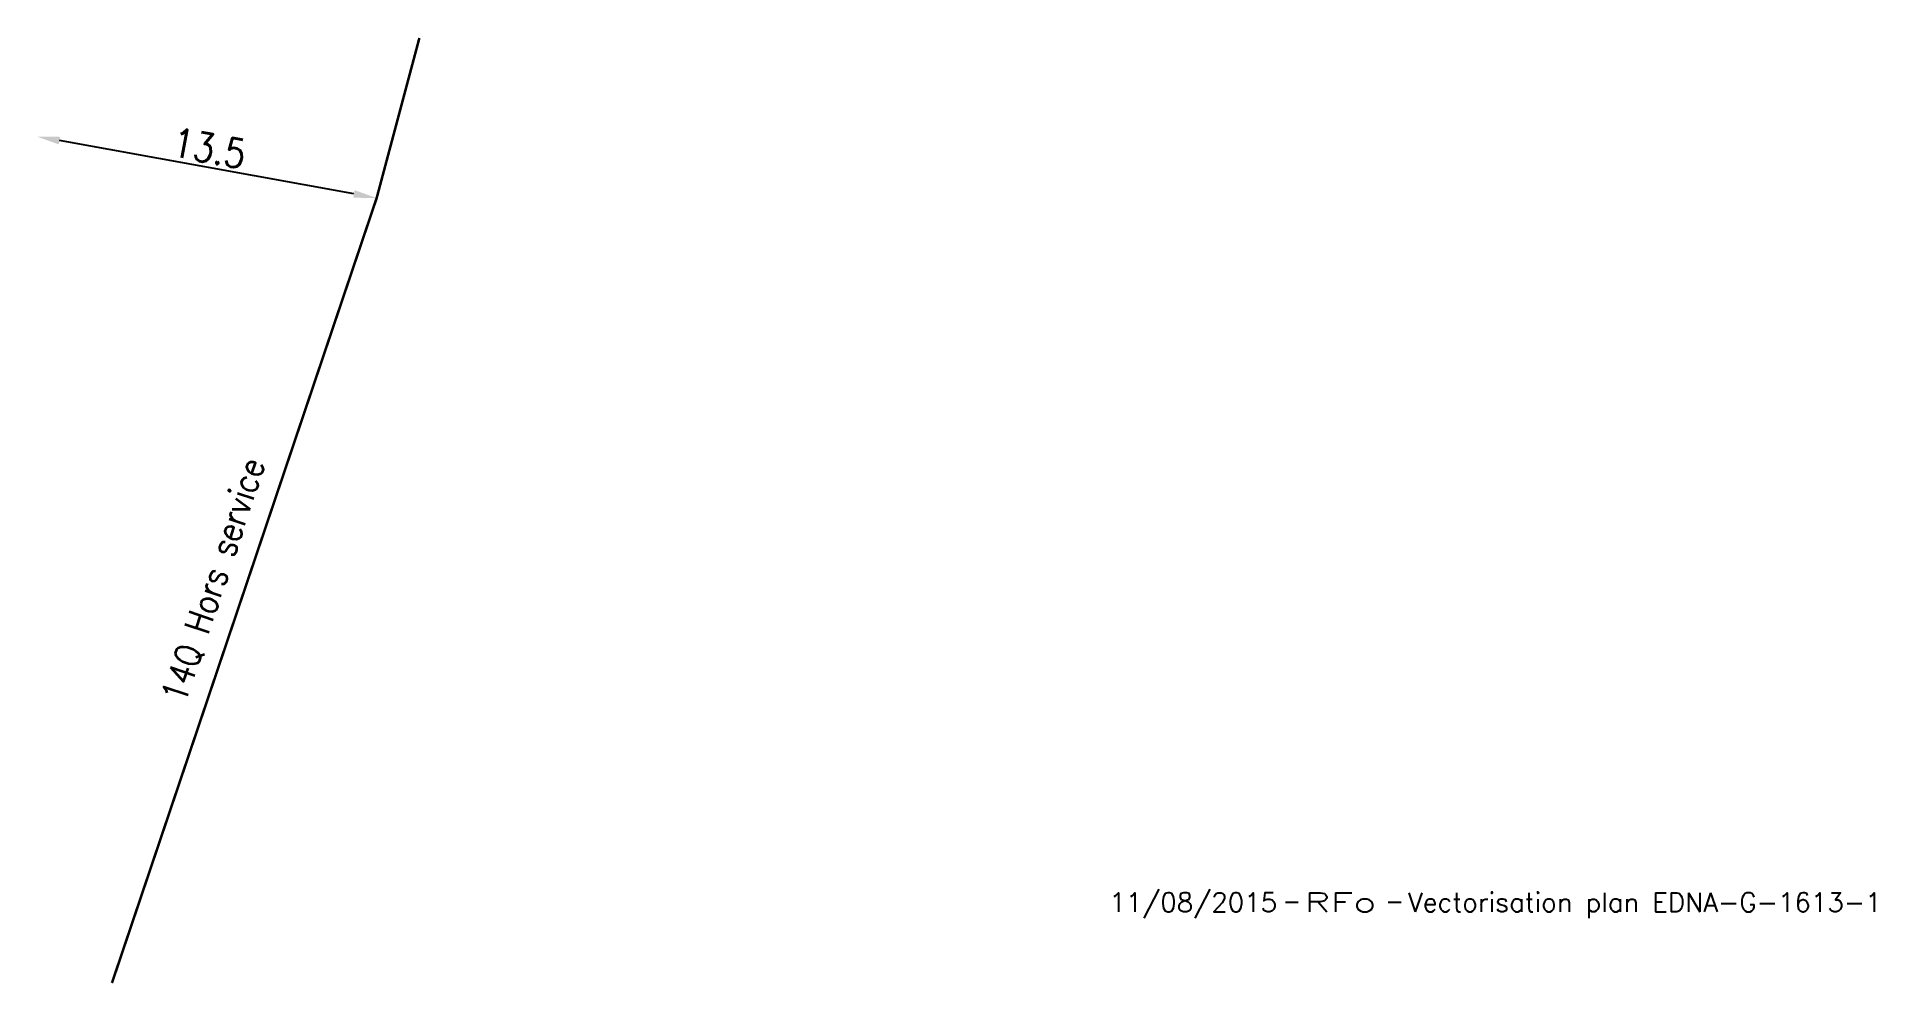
# Model space of a CAD drawing. Header units: millimetres. Extents: x 185018.8 to 185090.7, y 127257.5 to 127294.6.
import ezdxf
from ezdxf.enums import TextEntityAlignment as Align

# ---------------------------------------------------------------- set-up
doc = ezdxf.new("R2010")
doc.units = ezdxf.units.MM
doc.header["$PDMODE"] = 34
doc.layers.get('0').update_dxf_attribs({"linetype": 'CONTINUOUS'})
doc.layers.get('DEFPOINTS').update_dxf_attribs({"linetype": 'CONTINUOUS'})
doc.layers.add('S_908', color=252, linetype='CONTINUOUS')
doc.layers.add('S_910', color=7, linetype='CONTINUOUS', plot=False)
doc.styles.get("Standard").update_dxf_attribs({"font": 'romans.shx', "width": 0.85})
doc.linetypes.add('SI_HS', pattern='A,2,-1,["SI",Standard,S=0.85,R=0,X=-0.27,Y=-0.4],-1.4', length=4.4)
doc.dimstyles.get("Standard").update_dxf_attribs({"dimtxt": 1.5, "dimasz": 1.2, "dimexe": 0.625, "dimexo": 0.625, "dimgap": 0.25, "dimtad": 1, "dimdec": 1, "dimzin": 0, "dimdsep": 46, "dimtxsty": 'Standard', "dimcen": -0.5, "dimadec": 0, "dimazin": 0, "dimtfac": 1, "dimtdec": 1, "dimtmove": 0, "dimatfit": 3, "dimfxl": 0, "dimtolj": 1, "dimtzin": 0, "dimarcsym": 0})

# ---------------------------------------------------------------- blocks, each defined once
blk = doc.blocks.new('*D0')
at = {"layer": 'DEFPOINTS', "color": 0, "linetype": 'Continuous', "transparency": 16777216}
for p in [(185018.848, 127290.685), (185018.848, 127290.685), (185032.132, 127288.279)]:
    blk.add_point(p, dxfattribs=at)
at = {"layer": 'S_908', "color": 0, "linetype": 'Continuous', "lineweight": -2, "transparency": 16777216}
blk.add_line((185031.246, 127288.439), (185019.734, 127290.524), dxfattribs=at)
at = {"layer": 'S_908', "color": 0, "linetype": 'Continuous', "transparency": 16777216}
for points in [[(185019.76, 127290.672), (185019.707, 127290.377), (185018.848, 127290.685)], [(185031.273, 127288.587), (185031.22, 127288.292), (185032.132, 127288.279)]]:
    blk.add_solid(points, dxfattribs=at)
at = {"layer": 'S_908', "color": 0, "linetype": 'Continuous', "transparency": 16777216, "insert": (185025.592, 127290.226), "char_height": 1.125, "attachment_point": 5, "rotation": 349.73379}
blk.add_mtext('\\A1;13.5', dxfattribs=at)
blk = doc.blocks.new('GIS_MODF')
at = {"color": 0, "linetype": 'Continuous', "flags": 128}
for points in [[(-2.257, -0.012), (-1.757, -0.012)], [(1.758, -0.012), (2.258, -0.012)]]:
    blk.add_lwpolyline(points, dxfattribs=at)
at = {"color": 0, "linetype": 'Continuous'}
blk.add_attdef('DATE', text='', height=0.75, dxfattribs=at).set_placement((-2.583, -0.387), align=Align.RIGHT)
at = {"color": 0, "linetype": 'Continuous', "width": 3.590909}
blk.add_attdef('USER', text='', height=0.75, dxfattribs=at).set_placement((-1.516, -0.387), (1.306, -0.387), align=Align.FIT)
at = {"color": 0, "linetype": 'Continuous'}
blk.add_attdef('DESC', (2.528, -0.387), '', height=0.75, dxfattribs=at)

msp = doc.modelspace()

# ---------------------------------------------------------------- linework, layer by layer
at = {"layer": 'S_908', "linetype": 'SI_HS', "ltscale": 0.5, "const_width": 0.1}
msp.add_lwpolyline([(185021.787, 127257.594), (185032.132, 127288.279), (185033.802, 127294.536)], dxfattribs=at)

# ---------------------------------------------------------------- block references
at = {"layer": 'S_910', "ltscale": 0.5}
ref = msp.add_blockref('GIS_MODF', (185069.907, 127260.76), dxfattribs=at)
ref.add_attrib('DATE', '11/08/2015', dxfattribs={"layer": '0', "color": 0, "linetype": 'Continuous', "height": 0.75}).set_placement((185067.324, 127260.374), align=Align.RIGHT)
ref.add_attrib('USER', 'RFo', dxfattribs={"layer": '0', "color": 0, "linetype": 'Continuous', "height": 0.75, "width": 1.436364}).set_placement((185068.391, 127260.374), (185071.213, 127260.374), align=Align.FIT)
ref.add_attrib('DESC', 'Vectorisation plan EDNA-G-1613-1', (185072.435, 127260.374), dxfattribs={"layer": '0', "color": 0, "linetype": 'Continuous', "height": 0.75})

# ---------------------------------------------------------------- texts
at = {"layer": 'S_908', "linetype": 'SI_HS', "ltscale": 0.5, "width": 0.85}
msp.add_text('14Q Hors service', height=1, rotation=71.52666, dxfattribs=at).set_placement((185024.64, 127268.477))

# ---------------------------------------------------------------- dimensions: what is measured, and where the dimension line sits
at = {"layer": 'S_908', "linetype": 'Continuous'}
dim = msp.add_linear_dim(base=(185018.848, 127290.685), p1=(185032.132, 127288.279), p2=(185018.848, 127290.685), angle=349.73379, dimstyle='Standard', override={"dimscale": 0.75}, dxfattribs=at)
dim.commit()
dim.dimension.update_dxf_attribs({"geometry": '*D0', "text_midpoint": (185025.458, 127289.488), "dimtype": 160})

doc.saveas('drawing.dxf')
